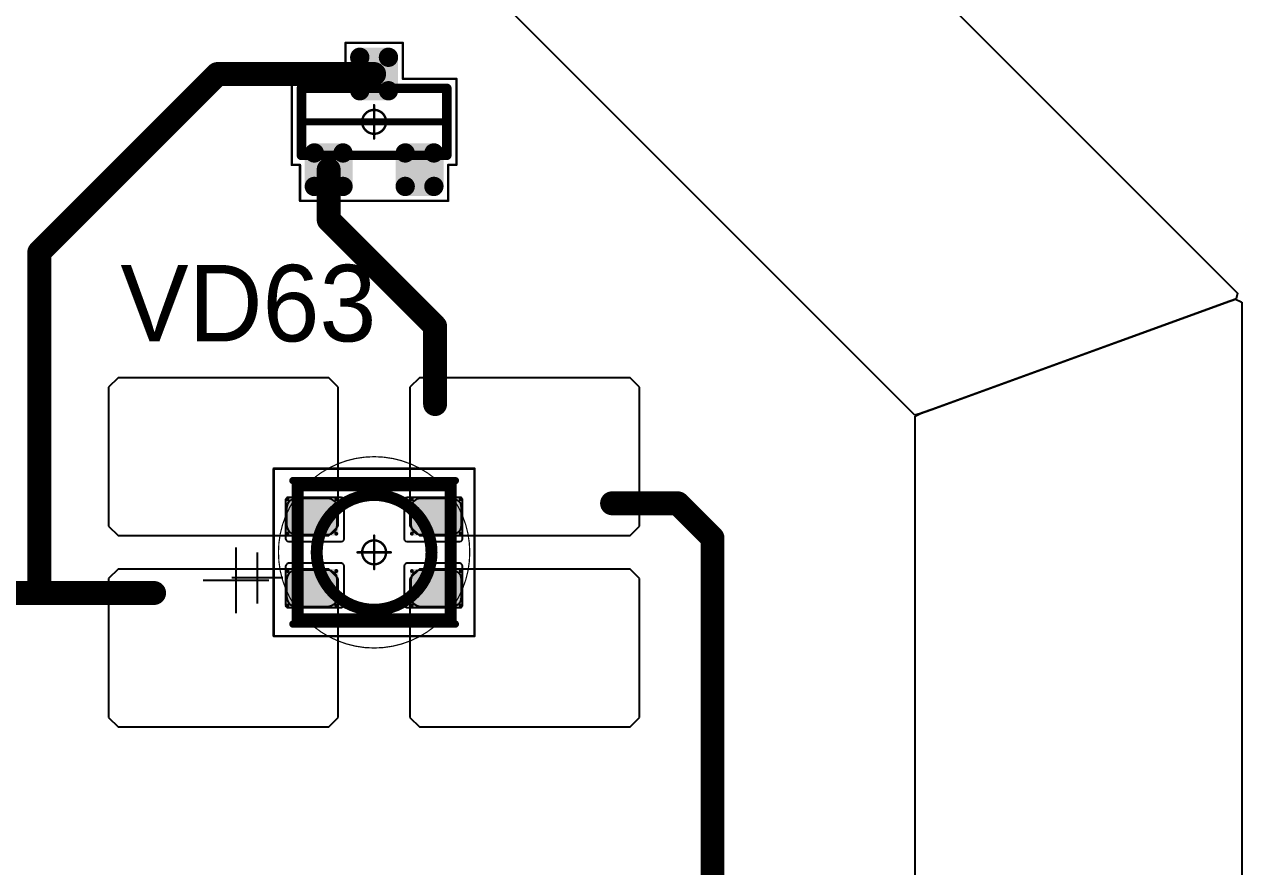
# Model space of a CAD drawing. Header units: millimetres. Extents: x 0 to 400, y 0 to 514.
# Drawn here: x 292.69 to 318.14, y 445.93 to 463.54 of the extents above; entities that cross this region are included whole.
import ezdxf

# ---------------------------------------------------------------- set-up
doc = ezdxf.new("R2010")
doc.units = ezdxf.units.MM
for name, color, linetype in [('Mechanical13', 56, 'Continuous'), ('Mechanical15', 56, 'Continuous'), ('Mechanical2', 216, 'Continuous'), ('TopLayer', 1, 'Continuous'), ('TopOverlay', 2, 'Continuous'), ('TopPaste', 8, 'Continuous'), ('TopSolder', 216, 'Continuous')]:
    doc.layers.add(name, color=color, linetype=linetype)

# ---------------------------------------------------------------- blocks, each defined once
blk = doc.blocks.new('SOT23_119')
at = {"layer": 'Mechanical13', "const_width": 0.2}
for points in [[(-0.7, 1.52), (0.7, 1.52)], [(-0.7, 1.52), (-0.7, -1.52)], [(0.7, 1.52), (0.7, -1.52)], [(-0.7, -1.52), (0.7, -1.52)]]:
    blk.add_lwpolyline(points, dxfattribs=at)
at = {"layer": 'Mechanical13', "const_width": 0.1}
for points in [[(-0.75, 1.52, 1), (-0.65, 1.52, 1)], [(-0.75, 1.52, 1), (-0.65, 1.52, 1)], [(0.65, 1.52, 1), (0.75, 1.52, 1)], [(0.65, 1.52, 1), (0.75, 1.52, 1)], [(-0.75, -1.52, 1), (-0.65, -1.52, 1)], [(-0.75, -1.52, 1), (-0.65, -1.52, 1)], [(0.65, -1.52, 1), (0.75, -1.52, 1)], [(0.65, -1.52, 1), (0.75, -1.52, 1)]]:
    blk.add_lwpolyline(points, format="xyb", close=True, dxfattribs=at)
at = {"layer": 'Mechanical15', "const_width": 0.05}
for points in [[(-1.65, 1.55), (-1.65, -1.55)], [(-1.65, 1.55), (-0.9, 1.55)], [(-0.9, 1.72), (-0.9, 1.55)], [(-0.9, 1.72), (0.9, 1.72)], [(0.9, 1.72), (0.9, 0.6)], [(0.9, 0.6), (1.65, 0.6)], [(1.65, 0.6), (1.65, -0.6)], [(0, 0.35), (0, -0.35)], [(-0.35, 0), (0.35, 0)], [(0.9, -0.6), (1.65, -0.6)], [(0.9, -0.6), (0.9, -1.72)], [(-1.65, -1.55), (-0.9, -1.55)], [(-0.9, -1.55), (-0.9, -1.72)], [(-0.9, -1.72), (0.9, -1.72)]]:
    blk.add_lwpolyline(points, dxfattribs=at)
at = {"layer": 'Mechanical15'}
for points, const_width in [([(-1.662, 1.55, 1), (-1.637, 1.55, 1)], 0.025), ([(-1.662, 1.55, 1), (-1.637, 1.55, 1)], 0.025), ([(-0.913, 1.72, 1), (-0.888, 1.72, 1)], 0.025), ([(-0.913, 1.72, 1), (-0.888, 1.72, 1)], 0.025), ([(-0.913, 1.55, 1), (-0.888, 1.55, 1)], 0.025), ([(-0.913, 1.55, 1), (-0.888, 1.55, 1)], 0.025), ([(0.888, 1.72, 1), (0.913, 1.72, 1)], 0.025), ([(0.888, 1.72, 1), (0.913, 1.72, 1)], 0.025), ([(0.888, 0.6, 1), (0.913, 0.6, 1)], 0.025), ([(0.888, 0.6, 1), (0.913, 0.6, 1)], 0.025), ([(1.637, 0.6, 1), (1.662, 0.6, 1)], 0.025), ([(1.637, 0.6, 1), (1.662, 0.6, 1)], 0.025), ([(0.25, 0, 1), (-0.25, 0, 1)], 0.05), ([(-0.012, 0.35, 1), (0.012, 0.35, 1)], 0.025), ([(-0.362, 0, 1), (-0.337, 0, 1)], 0.025), ([(-0.262, 0, 1), (-0.238, 0, 1)], 0.025), ([(0.238, 0, 1), (0.262, 0, 1)], 0.025), ([(0.337, 0, 1), (0.362, 0, 1)], 0.025), ([(-0.012, -0.35, 1), (0.012, -0.35, 1)], 0.025), ([(0.888, -0.6, 1), (0.913, -0.6, 1)], 0.025), ([(0.888, -0.6, 1), (0.913, -0.6, 1)], 0.025), ([(1.637, -0.6, 1), (1.662, -0.6, 1)], 0.025), ([(1.637, -0.6, 1), (1.662, -0.6, 1)], 0.025), ([(-1.662, -1.55, 1), (-1.637, -1.55, 1)], 0.025), ([(-1.662, -1.55, 1), (-1.637, -1.55, 1)], 0.025), ([(-0.913, -1.55, 1), (-0.888, -1.55, 1)], 0.025), ([(-0.913, -1.55, 1), (-0.888, -1.55, 1)], 0.025), ([(-0.913, -1.72, 1), (-0.888, -1.72, 1)], 0.025), ([(-0.913, -1.72, 1), (-0.888, -1.72, 1)], 0.025), ([(0.888, -1.72, 1), (0.913, -1.72, 1)], 0.025), ([(0.888, -1.72, 1), (0.913, -1.72, 1)], 0.025)]:
    blk.add_lwpolyline(points, format="xyb", close=True, dxfattribs=dict(at, const_width=const_width))
at = {"layer": 'TopLayer', "const_width": 0.1}
for points in [[(-1.4, 1.25, 1), (-1.3, 1.25, 1)], [(-0.7, 1.25, 1), (-0.6, 1.25, 1)], [(-1.4, 0.65, 1), (-1.3, 0.65, 1)], [(-0.7, 0.65, 1), (-0.6, 0.65, 1)], [(0.6, 0.3, 1), (0.7, 0.3, 1)], [(1.3, 0.3, 1), (1.4, 0.3, 1)], [(0.6, -0.3, 1), (0.7, -0.3, 1)], [(1.3, -0.3, 1), (1.4, -0.3, 1)], [(-1.4, -0.65, 1), (-1.3, -0.65, 1)], [(-0.7, -0.65, 1), (-0.6, -0.65, 1)], [(-1.4, -1.25, 1), (-1.3, -1.25, 1)], [(-0.7, -1.25, 1), (-0.6, -1.25, 1)]]:
    blk.add_lwpolyline(points, format="xyb", close=True, dxfattribs=at)
at = {"layer": 'TopLayer'}
for points in [[(-1.35, 1.35), (-1.35, 0.55), (-0.65, 1.35), (-0.65, 0.55)], [(-1.45, 1.25), (-1.45, 0.65), (-0.55, 1.25), (-0.55, 0.65)], [(0.55, 0.3), (0.55, -0.3), (1.45, 0.3), (1.45, -0.3)], [(0.65, 0.4), (0.65, -0.4), (1.35, 0.4), (1.35, -0.4)], [(-1.45, -0.65), (-1.45, -1.25), (-0.55, -0.65), (-0.55, -1.25)], [(-1.35, -0.55), (-1.35, -1.35), (-0.65, -0.55), (-0.65, -1.35)]]:
    blk.add_solid(points, dxfattribs=at)
at = {"layer": 'TopOverlay', "const_width": 0.15}
blk.add_lwpolyline([(0, 1.5), (0, -1.5)], dxfattribs=at)
at = {"layer": 'TopOverlay', "const_width": 0.075}
for points in [[(-0.038, 1.5, 1), (0.038, 1.5, 1)], [(-0.038, -1.5, 1), (0.038, -1.5, 1)]]:
    blk.add_lwpolyline(points, format="xyb", close=True, dxfattribs=at)
at = {"layer": 'TopPaste', "const_width": 0.075}
for points in [[(-1.387, 1.25, 1), (-1.313, 1.25, 1)], [(-0.687, 1.25, 1), (-0.613, 1.25, 1)], [(-1.387, 0.65, 1), (-1.313, 0.65, 1)], [(-0.687, 0.65, 1), (-0.613, 0.65, 1)], [(0.613, 0.3, 1), (0.687, 0.3, 1)], [(1.313, 0.3, 1), (1.387, 0.3, 1)], [(0.613, -0.3, 1), (0.687, -0.3, 1)], [(1.313, -0.3, 1), (1.387, -0.3, 1)], [(-1.387, -0.65, 1), (-1.313, -0.65, 1)], [(-0.687, -0.65, 1), (-0.613, -0.65, 1)], [(-1.387, -1.25, 1), (-1.313, -1.25, 1)], [(-0.687, -1.25, 1), (-0.613, -1.25, 1)]]:
    blk.add_lwpolyline(points, format="xyb", close=True, dxfattribs=at)
at = {"layer": 'TopPaste'}
for points in [[(-1.35, 1.325), (-1.35, 0.575), (-0.65, 1.325), (-0.65, 0.575)], [(-1.425, 1.25), (-1.425, 0.65), (-0.575, 1.25), (-0.575, 0.65)], [(0.575, 0.3), (0.575, -0.3), (1.425, 0.3), (1.425, -0.3)], [(0.65, 0.375), (0.65, -0.375), (1.35, 0.375), (1.35, -0.375)], [(-1.425, -0.65), (-1.425, -1.25), (-0.575, -0.65), (-0.575, -1.25)], [(-1.35, -0.575), (-1.35, -1.325), (-0.65, -0.575), (-0.65, -1.325)]]:
    blk.add_solid(points, dxfattribs=at)
at = {"layer": 'TopSolder', "const_width": 0.202}
for points in [[(-1.451, 1.25, 1), (-1.249, 1.25, 1)], [(-0.751, 1.25, 1), (-0.549, 1.25, 1)], [(-1.451, 0.65, 1), (-1.249, 0.65, 1)], [(-0.751, 0.65, 1), (-0.549, 0.65, 1)], [(0.549, 0.3, 1), (0.751, 0.3, 1)], [(1.249, 0.3, 1), (1.451, 0.3, 1)], [(0.549, -0.3, 1), (0.751, -0.3, 1)], [(1.249, -0.3, 1), (1.451, -0.3, 1)], [(-1.451, -0.65, 1), (-1.249, -0.65, 1)], [(-0.751, -0.65, 1), (-0.549, -0.65, 1)], [(-1.451, -1.25, 1), (-1.249, -1.25, 1)], [(-0.751, -1.25, 1), (-0.549, -1.25, 1)]]:
    blk.add_lwpolyline(points, format="xyb", close=True, dxfattribs=at)
at = {"layer": 'TopSolder'}
for points in [[(-1.35, 1.452), (-1.35, 0.448), (-0.65, 1.452), (-0.65, 0.448)], [(-1.552, 1.25), (-1.552, 0.65), (-0.448, 1.25), (-0.448, 0.65)], [(0.448, 0.3), (0.448, -0.3), (1.552, 0.3), (1.552, -0.3)], [(0.65, 0.502), (0.65, -0.502), (1.35, 0.502), (1.35, -0.502)], [(-1.35, -0.448), (-1.35, -1.452), (-0.65, -0.448), (-0.65, -1.452)], [(-1.552, -0.65), (-1.552, -1.25), (-0.448, -0.65), (-0.448, -1.25)]]:
    blk.add_solid(points, dxfattribs=at)
blk = doc.blocks.new('E65F_292')
at = {"layer": 'Mechanical13'}
for p, q in [((2.441, 1.071), (2.441, 0)), ((1.905, 0.536), (2.976, 0.536))]:
    blk.add_line(p, q, dxfattribs=at)
at = {"layer": 'Mechanical13', "const_width": 0.25}
for points in [[(-1.6, 1.4), (-1.6, -1.4)], [(1.6, 1.4), (-1.6, 1.4)], [(1.6, 1.4), (1.6, -1.4)], [(1.6, -1.4), (-1.6, -1.4)]]:
    blk.add_lwpolyline(points, dxfattribs=at)
at = {"layer": 'Mechanical13'}
for points, const_width in [([(-1.663, 1.4, 1), (-1.538, 1.4, 1)], 0.125), ([(-1.663, 1.4, 1), (-1.538, 1.4, 1)], 0.125), ([(1.2, 0, 1), (-1.2, 0, 1)], 0.25), ([(1.537, 1.4, 1), (1.662, 1.4, 1)], 0.125), ([(1.537, 1.4, 1), (1.662, 1.4, 1)], 0.125), ([(-1.263, 0, 1), (-1.138, 0, 1)], 0.125), ([(1.137, 0, 1), (1.262, 0, 1)], 0.125), ([(-1.663, -1.4, 1), (-1.538, -1.4, 1)], 0.125), ([(-1.663, -1.4, 1), (-1.538, -1.4, 1)], 0.125), ([(1.537, -1.4, 1), (1.662, -1.4, 1)], 0.125), ([(1.537, -1.4, 1), (1.662, -1.4, 1)], 0.125)]:
    blk.add_lwpolyline(points, format="xyb", close=True, dxfattribs=dict(at, const_width=const_width))
at = {"layer": 'Mechanical15', "const_width": 0.05}
for points in [[(2.1, 1.75), (-2.1, 1.75)], [(-2.1, 1.75), (-2.1, -1.75)], [(2.1, 1.75), (2.1, -1.75)], [(0, 0.35), (0, -0.35)], [(0, 0.35), (0, -0.35)], [(0.35, 0), (-0.35, 0)], [(0.35, 0), (-0.35, 0)], [(2.1, -1.75), (-2.1, -1.75)]]:
    blk.add_lwpolyline(points, dxfattribs=at)
at = {"layer": 'Mechanical15'}
for points, const_width in [([(-2.113, 1.75, 1), (-2.088, 1.75, 1)], 0.025), ([(-2.113, 1.75, 1), (-2.088, 1.75, 1)], 0.025), ([(2.087, 1.75, 1), (2.112, 1.75, 1)], 0.025), ([(2.087, 1.75, 1), (2.112, 1.75, 1)], 0.025), ([(0.25, 0, 1), (-0.25, 0, 1)], 0.05), ([(0.25, 0, 1), (-0.25, 0, 1)], 0.05), ([(-0.013, 0.35, 1), (0.012, 0.35, 1)], 0.025), ([(-0.013, 0.35, 1), (0.012, 0.35, 1)], 0.025), ([(-0.363, 0, 1), (-0.338, 0, 1)], 0.025), ([(-0.363, 0, 1), (-0.338, 0, 1)], 0.025), ([(-0.263, 0, 1), (-0.238, 0, 1)], 0.025), ([(-0.263, 0, 1), (-0.238, 0, 1)], 0.025), ([(0.237, 0, 1), (0.262, 0, 1)], 0.025), ([(0.237, 0, 1), (0.262, 0, 1)], 0.025), ([(0.337, 0, 1), (0.362, 0, 1)], 0.025), ([(0.337, 0, 1), (0.362, 0, 1)], 0.025), ([(-0.013, -0.35, 1), (0.012, -0.35, 1)], 0.025), ([(-0.013, -0.35, 1), (0.012, -0.35, 1)], 0.025), ([(-2.113, -1.75, 1), (-2.088, -1.75, 1)], 0.025), ([(-2.113, -1.75, 1), (-2.088, -1.75, 1)], 0.025), ([(2.087, -1.75, 1), (2.112, -1.75, 1)], 0.025), ([(2.087, -1.75, 1), (2.112, -1.75, 1)], 0.025)]:
    blk.add_lwpolyline(points, format="xyb", close=True, dxfattribs=dict(at, const_width=const_width))
at = {"layer": 'TopLayer'}
for p, q in [((-5.35, 3.65), (-5.55, 3.45)), ((-0.95, 3.65), (-5.35, 3.65)), ((-5.35, 3.65), (-5.35, 3.65)), ((-0.75, 3.45), (-0.95, 3.65)), ((0.95, 3.65), (0.75, 3.45)), ((5.35, 3.65), (0.95, 3.65)), ((0.95, 3.65), (0.95, 3.65)), ((5.55, 3.45), (5.35, 3.65)), ((-5.55, 3.45), (-5.55, 3.45)), ((-5.55, 3.45), (-5.55, 0.55)), ((-0.75, 0.55), (-0.75, 3.45)), ((0.75, 3.45), (0.75, 3.45)), ((0.75, 3.45), (0.75, 0.55)), ((5.55, 0.55), (5.55, 3.45)), ((-5.55, 0.55), (-5.35, 0.35)), ((-0.95, 0.35), (-0.75, 0.55)), ((0.75, 0.55), (0.95, 0.35)), ((5.35, 0.35), (5.55, 0.55)), ((-5.35, 0.35), (-0.95, 0.35)), ((0.95, 0.35), (5.35, 0.35)), ((-5.35, -0.35), (-5.55, -0.55)), ((-0.95, -0.35), (-5.35, -0.35)), ((-5.35, -0.35), (-5.35, -0.35)), ((-0.75, -0.55), (-0.95, -0.35)), ((0.95, -0.35), (0.75, -0.55)), ((5.35, -0.35), (0.95, -0.35)), ((0.95, -0.35), (0.95, -0.35)), ((5.55, -0.55), (5.35, -0.35)), ((-5.55, -0.55), (-5.55, -0.55)), ((-5.55, -0.55), (-5.55, -3.45)), ((-0.75, -3.45), (-0.75, -0.55)), ((0.75, -0.55), (0.75, -0.55)), ((0.75, -0.55), (0.75, -3.45)), ((5.55, -3.45), (5.55, -0.55)), ((-5.55, -3.45), (-5.35, -3.65)), ((-0.95, -3.65), (-0.75, -3.45)), ((0.75, -3.45), (0.95, -3.65)), ((5.35, -3.65), (5.55, -3.45)), ((-5.35, -3.65), (-0.95, -3.65)), ((0.95, -3.65), (5.35, -3.65))]:
    blk.add_line(p, q, dxfattribs=at)
at = {"layer": 'TopLayer', "const_width": 0.04}
for points in [[(-1.83, 1.11, 1), (-1.79, 1.11, 1)], [(-0.81, 1.11, 1), (-0.77, 1.11, 1)], [(0.77, 1.11, 1), (0.81, 1.11, 1)], [(1.79, 1.11, 1), (1.83, 1.11, 1)], [(-1.83, 0.39, 1), (-1.79, 0.39, 1)], [(-0.81, 0.39, 1), (-0.77, 0.39, 1)], [(0.77, 0.39, 1), (0.81, 0.39, 1)], [(1.79, 0.39, 1), (1.83, 0.39, 1)], [(-1.83, -0.39, 1), (-1.79, -0.39, 1)], [(-0.81, -0.39, 1), (-0.77, -0.39, 1)], [(0.77, -0.39, 1), (0.81, -0.39, 1)], [(1.79, -0.39, 1), (1.83, -0.39, 1)], [(-1.83, -1.11, 1), (-1.79, -1.11, 1)], [(-0.81, -1.11, 1), (-0.77, -1.11, 1)], [(0.77, -1.11, 1), (0.81, -1.11, 1)], [(1.79, -1.11, 1), (1.83, -1.11, 1)]]:
    blk.add_lwpolyline(points, format="xyb", close=True, dxfattribs=at)
at = {"layer": 'TopLayer'}
for points in [[(-1.85, 1.11), (-1.85, 0.39), (-0.75, 1.11), (-0.75, 0.39)], [(-1.81, 1.15), (-1.81, 0.35), (-0.79, 1.15), (-0.79, 0.35)], [(0.75, 1.11), (0.75, 0.39), (1.85, 1.11), (1.85, 0.39)], [(0.79, 1.15), (0.79, 0.35), (1.81, 1.15), (1.81, 0.35)], [(-1.85, -0.39), (-1.85, -1.11), (-0.75, -0.39), (-0.75, -1.11)], [(-1.81, -0.35), (-1.81, -1.15), (-0.79, -0.35), (-0.79, -1.15)], [(0.75, -0.39), (0.75, -1.11), (1.85, -0.39), (1.85, -1.11)], [(0.79, -0.35), (0.79, -1.15), (1.81, -0.35), (1.81, -1.15)]]:
    blk.add_solid(points, dxfattribs=at)
at = {"layer": 'TopOverlay'}
for p, q in [((2.886, 1.271), (2.886, -0.1)), ((2.2, 0.586), (3.571, 0.586))]:
    blk.add_line(p, q, dxfattribs=at)
at = {"layer": 'TopOverlay', "const_width": 0.15}
for points in [[(1.7, 1.5), (-1.7, 1.5)], [(1.7, -1.5), (-1.7, -1.5)]]:
    blk.add_lwpolyline(points, dxfattribs=at)
at = {"layer": 'TopOverlay', "const_width": 0.075}
for points in [[(-1.738, 1.5, 1), (-1.663, 1.5, 1)], [(1.662, 1.5, 1), (1.737, 1.5, 1)], [(-1.738, -1.5, 1), (-1.663, -1.5, 1)], [(1.662, -1.5, 1), (1.737, -1.5, 1)]]:
    blk.add_lwpolyline(points, format="xyb", close=True, dxfattribs=at)
at = {"layer": 'TopPaste'}
for p, q in [((-1.773, 1.073), (-1.814, 1.011)), ((-1.711, 1.114), (-1.773, 1.073)), ((-1.638, 1.129), (-1.711, 1.114)), ((-0.963, 1.129), (-1.638, 1.129)), ((-0.889, 1.114), (-0.963, 1.129)), ((-0.827, 1.073), (-0.889, 1.114)), ((-0.786, 1.011), (-0.827, 1.073)), ((0.827, 1.073), (0.786, 1.011)), ((0.889, 1.114), (0.827, 1.073)), ((0.962, 1.129), (0.889, 1.114)), ((1.637, 1.129), (0.962, 1.129)), ((1.711, 1.114), (1.637, 1.129)), ((1.773, 1.073), (1.711, 1.114)), ((1.814, 1.011), (1.773, 1.073)), ((-1.814, 1.011), (-1.829, 0.938)), ((-1.829, 0.938), (-1.829, 0.563)), ((-0.771, 0.938), (-0.786, 1.011)), ((-0.771, 0.563), (-0.771, 0.938)), ((0.786, 1.011), (0.771, 0.938)), ((0.771, 0.938), (0.771, 0.563)), ((1.829, 0.938), (1.814, 1.011)), ((1.829, 0.563), (1.829, 0.938)), ((-1.829, 0.563), (-1.814, 0.489)), ((-0.786, 0.489), (-0.771, 0.563)), ((0.771, 0.563), (0.786, 0.489)), ((1.814, 0.489), (1.829, 0.563)), ((-1.814, 0.489), (-1.773, 0.427)), ((-1.773, 0.427), (-1.711, 0.386)), ((-1.711, 0.386), (-1.638, 0.371)), ((-1.638, 0.371), (-0.963, 0.371)), ((-0.963, 0.371), (-0.889, 0.386)), ((-0.889, 0.386), (-0.827, 0.427)), ((-0.827, 0.427), (-0.786, 0.489)), ((0.786, 0.489), (0.827, 0.427)), ((0.827, 0.427), (0.889, 0.386)), ((0.889, 0.386), (0.962, 0.371)), ((0.962, 0.371), (1.637, 0.371)), ((1.637, 0.371), (1.711, 0.386)), ((1.711, 0.386), (1.773, 0.427)), ((1.773, 0.427), (1.814, 0.489)), ((-1.814, -0.489), (-1.829, -0.563)), ((-1.773, -0.427), (-1.814, -0.489)), ((-1.711, -0.386), (-1.773, -0.427)), ((-1.638, -0.371), (-1.711, -0.386)), ((-0.963, -0.371), (-1.638, -0.371)), ((-0.889, -0.386), (-0.963, -0.371)), ((-0.827, -0.427), (-0.889, -0.386)), ((-0.786, -0.489), (-0.827, -0.427)), ((-0.771, -0.563), (-0.786, -0.489)), ((0.786, -0.489), (0.771, -0.563)), ((0.827, -0.427), (0.786, -0.489)), ((0.889, -0.386), (0.827, -0.427)), ((0.962, -0.371), (0.889, -0.386)), ((1.637, -0.371), (0.962, -0.371)), ((1.711, -0.386), (1.637, -0.371)), ((1.773, -0.427), (1.711, -0.386)), ((1.814, -0.489), (1.773, -0.427)), ((1.829, -0.563), (1.814, -0.489)), ((-1.829, -0.563), (-1.829, -0.938)), ((-0.771, -0.938), (-0.771, -0.563)), ((0.771, -0.563), (0.771, -0.938)), ((1.829, -0.938), (1.829, -0.563)), ((-1.829, -0.938), (-1.814, -1.011)), ((-1.814, -1.011), (-1.773, -1.073)), ((-0.827, -1.073), (-0.786, -1.011)), ((-0.786, -1.011), (-0.771, -0.938)), ((0.771, -0.938), (0.786, -1.011)), ((0.786, -1.011), (0.827, -1.073)), ((1.773, -1.073), (1.814, -1.011)), ((1.814, -1.011), (1.829, -0.938)), ((-1.773, -1.073), (-1.711, -1.114)), ((-1.711, -1.114), (-1.638, -1.129)), ((-1.638, -1.129), (-0.963, -1.129)), ((-0.963, -1.129), (-0.889, -1.114)), ((-0.889, -1.114), (-0.827, -1.073)), ((0.827, -1.073), (0.889, -1.114)), ((0.889, -1.114), (0.962, -1.129)), ((0.962, -1.129), (1.637, -1.129)), ((1.637, -1.129), (1.711, -1.114)), ((1.711, -1.114), (1.773, -1.073))]:
    blk.add_line(p, q, dxfattribs=at)
at = {"layer": 'TopSolder'}
for p, q in [((-1.842, 1.129), (-1.85, 1.111)), ((-1.85, 1.111), (-1.85, 1.101)), ((-1.85, 1.101), (-1.85, 1.101)), ((-1.85, 1.101), (-1.85, 0.301)), ((-1.828, 1.143), (-1.842, 1.129)), ((-1.81, 1.151), (-1.828, 1.143)), ((-1.8, 1.151), (-1.81, 1.151)), ((-0.7, 1.151), (-1.8, 1.151)), ((-0.685, 1.151), (-0.7, 1.151)), ((-0.7, 1.151), (-0.7, 1.151)), ((-0.658, 1.139), (-0.685, 1.151)), ((-0.636, 1.118), (-0.658, 1.139)), ((-0.625, 1.09), (-0.636, 1.118)), ((-0.625, 1.076), (-0.625, 1.09)), ((-0.625, 0.301), (-0.625, 1.076)), ((0.636, 1.118), (0.625, 1.09)), ((0.625, 1.09), (0.625, 1.076)), ((0.625, 1.076), (0.625, 1.076)), ((0.625, 1.076), (0.625, 0.301)), ((0.657, 1.139), (0.636, 1.118)), ((0.685, 1.151), (0.657, 1.139)), ((0.7, 1.151), (0.685, 1.151)), ((1.8, 1.151), (0.7, 1.151)), ((1.81, 1.151), (1.8, 1.151)), ((1.8, 1.151), (1.8, 1.151)), ((1.828, 1.143), (1.81, 1.151)), ((1.842, 1.129), (1.828, 1.143)), ((1.85, 1.111), (1.842, 1.129)), ((1.85, 1.101), (1.85, 1.111)), ((1.85, 0.301), (1.85, 1.101)), ((-1.85, 0.301), (-1.85, 0.286)), ((-1.85, 0.286), (-1.839, 0.258)), ((-1.839, 0.258), (-1.818, 0.237)), ((-0.658, 0.237), (-0.636, 0.258)), ((-0.636, 0.258), (-0.625, 0.286)), ((-0.625, 0.286), (-0.625, 0.301)), ((-0.625, 0.301), (-0.625, 0.301)), ((0.625, 0.301), (0.625, 0.286)), ((0.625, 0.286), (0.636, 0.258)), ((0.636, 0.258), (0.657, 0.237)), ((1.817, 0.237), (1.839, 0.258)), ((1.839, 0.258), (1.85, 0.286)), ((1.85, 0.286), (1.85, 0.301)), ((1.85, 0.301), (1.85, 0.301)), ((-1.818, 0.237), (-1.79, 0.226)), ((-1.79, 0.226), (-1.775, 0.226)), ((-1.775, 0.226), (-1.775, 0.226)), ((-1.775, 0.226), (-0.7, 0.226)), ((-0.7, 0.226), (-0.685, 0.226)), ((-0.685, 0.226), (-0.658, 0.237)), ((0.657, 0.237), (0.685, 0.226)), ((0.685, 0.226), (0.7, 0.226)), ((0.7, 0.226), (0.7, 0.226)), ((0.7, 0.226), (1.775, 0.226)), ((1.775, 0.226), (1.79, 0.226)), ((1.79, 0.226), (1.817, 0.237)), ((-1.818, -0.236), (-1.839, -0.257)), ((-1.79, -0.224), (-1.818, -0.236)), ((-1.775, -0.224), (-1.79, -0.224)), ((-0.7, -0.224), (-1.775, -0.224)), ((-0.685, -0.224), (-0.7, -0.224)), ((-0.7, -0.224), (-0.7, -0.224)), ((-0.658, -0.236), (-0.685, -0.224)), ((-0.636, -0.257), (-0.658, -0.236)), ((0.657, -0.236), (0.636, -0.257)), ((0.685, -0.224), (0.657, -0.236)), ((0.7, -0.224), (0.685, -0.224)), ((1.775, -0.224), (0.7, -0.224)), ((1.79, -0.224), (1.775, -0.224)), ((1.775, -0.224), (1.775, -0.224)), ((1.817, -0.236), (1.79, -0.224)), ((1.839, -0.257), (1.817, -0.236)), ((-1.839, -0.257), (-1.85, -0.285)), ((-1.85, -0.285), (-1.85, -0.299)), ((-1.85, -0.299), (-1.85, -0.299)), ((-1.85, -0.299), (-1.85, -1.099)), ((-0.625, -0.285), (-0.636, -0.257)), ((-0.625, -0.299), (-0.625, -0.285)), ((-0.625, -1.074), (-0.625, -0.299)), ((0.636, -0.257), (0.625, -0.285)), ((0.625, -0.285), (0.625, -0.299)), ((0.625, -0.299), (0.625, -0.299)), ((0.625, -0.299), (0.625, -1.074)), ((1.85, -0.285), (1.839, -0.257)), ((1.85, -0.299), (1.85, -0.285)), ((1.85, -1.099), (1.85, -0.299)), ((-1.85, -1.099), (-1.85, -1.109)), ((-1.85, -1.109), (-1.842, -1.128)), ((-1.842, -1.128), (-1.828, -1.142)), ((-1.828, -1.142), (-1.81, -1.149)), ((-1.81, -1.149), (-1.8, -1.149)), ((-1.8, -1.149), (-0.7, -1.149)), ((-1.8, -1.149), (-1.8, -1.149)), ((-0.7, -1.149), (-0.685, -1.149)), ((-0.685, -1.149), (-0.658, -1.138)), ((-0.658, -1.138), (-0.636, -1.117)), ((-0.636, -1.117), (-0.625, -1.089)), ((-0.625, -1.089), (-0.625, -1.074)), ((-0.625, -1.074), (-0.625, -1.074)), ((0.625, -1.074), (0.625, -1.089)), ((0.625, -1.089), (0.636, -1.117)), ((0.636, -1.117), (0.657, -1.138)), ((0.657, -1.138), (0.685, -1.149)), ((0.685, -1.149), (0.7, -1.149)), ((0.7, -1.149), (1.8, -1.149)), ((0.7, -1.149), (0.7, -1.149)), ((1.8, -1.149), (1.81, -1.149)), ((1.81, -1.149), (1.828, -1.142)), ((1.828, -1.142), (1.842, -1.128)), ((1.842, -1.128), (1.85, -1.109)), ((1.85, -1.109), (1.85, -1.099)), ((1.85, -1.099), (1.85, -1.099))]:
    blk.add_line(p, q, dxfattribs=at)

msp = doc.modelspace()

# ---------------------------------------------------------------- linework, layer by layer
at = {"layer": 'Mechanical2'}
for points, const_width in [([(302, 452.5, 1), (298, 452.5, 1)], 0.0254), ([(300, 454.5, 1), (300, 454.5, 1)], 0.0005), ([(297.994, 452.5, 1), (298.006, 452.5, 1)], 0.0127), ([(301.994, 452.5, 1), (302.006, 452.5, 1)], 0.0127), ([(298, 452.5, 1), (298, 452.5, 1)], 0.0005), ([(302, 452.5, 1), (302, 452.5, 1)], 0.0005), ([(300, 450.5, 1), (300, 450.5, 1)], 0.0005)]:
    msp.add_lwpolyline(points, format="xyb", close=True, dxfattribs=dict(at, const_width=const_width))
at = {"layer": 'Mechanical2', "const_width": 0.001}
for points in [[(300, 450.5), (300, 454.5)], [(298, 452.5), (302, 452.5)]]:
    msp.add_lwpolyline(points, dxfattribs=at)
at = {"layer": 'TopLayer'}
for p, q in [((272.275, 503.7), (318.054, 457.921)), ((311.229, 455.446), (269.488, 497.187)), ((318.054, 457.921), (318.026, 457.797)), ((315.569, 456.906), (317.891, 457.748)), ((317.795, 457.713), (315.569, 456.906)), ((318.01, 457.791), (317.795, 457.713)), ((317.891, 457.748), (317.914, 457.757)), ((317.914, 457.757), (318.01, 457.791)), ((318.026, 457.797), (318.01, 457.791)), ((318.01, 457.791), (318.124, 457.736)), ((318.124, 457.736), (318.129, 457.733)), ((318.129, 457.733), (318.138, 457.727)), ((318.138, 457.727), (318.138, 145.587)), ((315.569, 456.906), (311.662, 455.489)), ((311.662, 455.489), (315.569, 456.906)), ((311.304, 455.371), (311.229, 455.446)), ((311.423, 455.402), (311.304, 455.371)), ((311.312, 455.236), (311.313, 455.349)), ((311.313, 455.349), (311.423, 455.402)), ((311.423, 455.402), (311.662, 455.489)), ((311.481, 455.424), (311.423, 455.402)), ((311.662, 455.489), (311.481, 455.424)), ((311.312, 142.85), (311.312, 455.236))]:
    msp.add_line(p, q, dxfattribs=at)
at = {"layer": 'TopLayer', "const_width": 0.5}
for points in [[(293, 458.775), (296.725, 462.5)], [(296.725, 462.5), (300, 462.5)], [(299.05, 459.45), (299.05, 460.5)], [(299.05, 459.45), (301.275, 457.225)], [(293, 451.75), (293, 458.775)], [(301.275, 455.6), (301.275, 457.225)], [(304.975, 453.525), (306.35, 453.525)], [(306.35, 453.525), (307.075, 452.8)], [(307.075, 444.375), (307.075, 452.8)], [(289.125, 451.65), (295.4, 451.65)], [(293.9, 451.65), (295.4, 451.65)]]:
    msp.add_lwpolyline(points, dxfattribs=at)
at = {"layer": 'TopLayer', "const_width": 0.25}
for points in [[(296.6, 462.5, 1), (296.85, 462.5, 1)], [(296.6, 462.5, 1), (296.85, 462.5, 1)], [(299.875, 462.5, 1), (300.125, 462.5, 1)], [(298.925, 460.5, 1), (299.175, 460.5, 1)], [(298.925, 459.45, 1), (299.175, 459.45, 1)], [(298.925, 459.45, 1), (299.175, 459.45, 1)], [(292.875, 458.775, 1), (293.125, 458.775, 1)], [(292.875, 458.775, 1), (293.125, 458.775, 1)], [(301.15, 457.225, 1), (301.4, 457.225, 1)], [(301.15, 457.225, 1), (301.4, 457.225, 1)], [(301.15, 455.6, 1), (301.4, 455.6, 1)], [(304.85, 453.525, 1), (305.1, 453.525, 1)], [(306.225, 453.525, 1), (306.475, 453.525, 1)], [(306.225, 453.525, 1), (306.475, 453.525, 1)], [(306.95, 452.8, 1), (307.2, 452.8, 1)], [(306.95, 452.8, 1), (307.2, 452.8, 1)], [(292.875, 451.75, 1), (293.125, 451.75, 1)], [(293.775, 451.65, 1), (294.025, 451.65, 1)], [(295.275, 451.65, 1), (295.525, 451.65, 1)], [(295.275, 451.65, 1), (295.525, 451.65, 1)]]:
    msp.add_lwpolyline(points, format="xyb", close=True, dxfattribs=at)

# ---------------------------------------------------------------- block references
for name, p, rotation in [('SOT23_119', (300, 461.5), 90), ('E65F_292', (300, 452.5), 180)]:
    msp.add_blockref(name, p, dxfattribs=dict(rotation=rotation))

# ---------------------------------------------------------------- texts
at = {"layer": 'TopOverlay'}
msp.add_text('VD63', height=1.6, dxfattribs=at).set_placement((294.695, 456.91))

doc.saveas('drawing.dxf')
